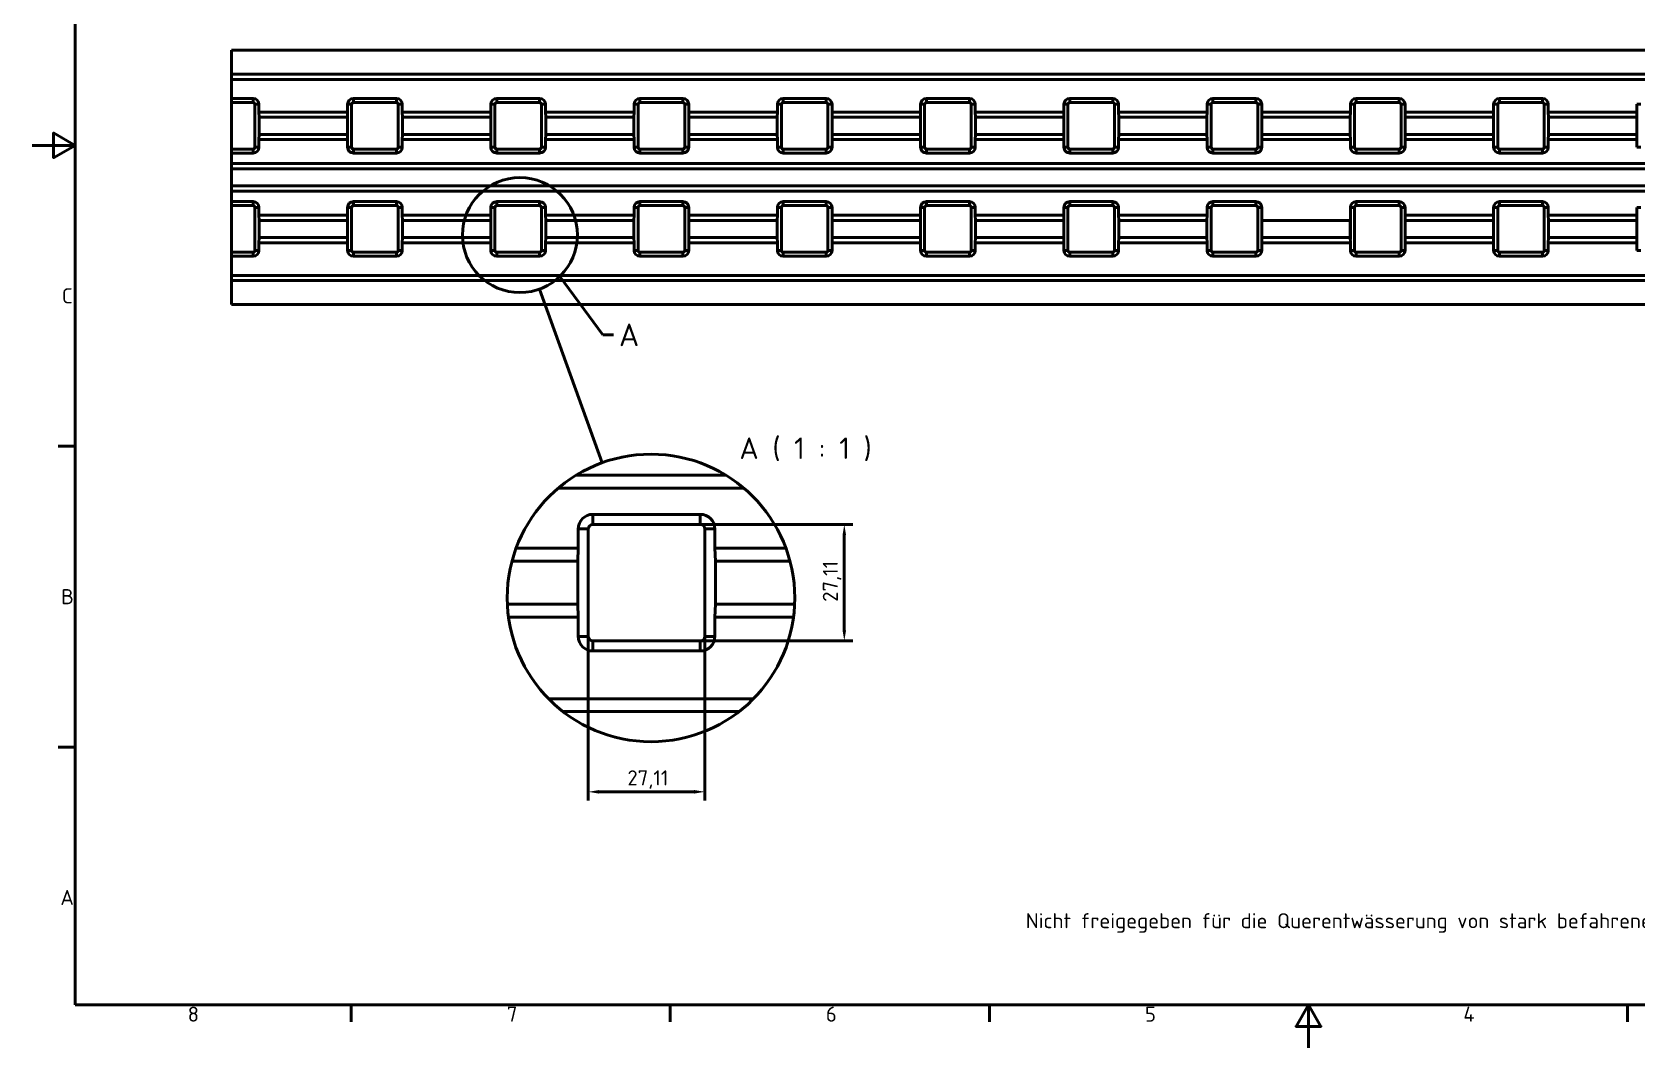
# Model space of a CAD drawing. Header units: millimetres. Extents: x 0 to 1485, y 0 to 1050.
# Drawn here: x 0 to 934, y 0 to 591 of the extents above; entities that cross this region are included whole.
import ezdxf

# ---------------------------------------------------------------- set-up
doc = ezdxf.new("R2010")
doc.units = ezdxf.units.MM
doc.header["$LTSCALE"] = 2.5
doc.layers.get('0').update_dxf_attribs({"lineweight": 50})
doc.layers.get('Defpoints').update_dxf_attribs({"lineweight": 50})
for name, color, linetype, lineweight in [('Bemaßung (ISO)', 7, 'Continuous', 50), ('Detailumgrenzung (ISO)', 7, 'Continuous', 50), ('Rahmen (ISO)', 7, 'Continuous', 50), ('Sichtbar (ISO)', 7, 'Continuous', 50), ('Sichtbar schmal (ISO)', 7, 'Continuous', 50), ('Symbol (ISO)', 7, 'Continuous', 50)]:
    doc.layers.add(name, color=color, linetype=linetype, lineweight=lineweight)
doc.styles.add('Bezeichnungstext (DIN)', font='isocpeur.ttf')
doc.styles.add('Notiztext (DIN)', font='isocpeur.ttf')
doc.styles.add('TXT 3_5', font='isocpeur.ttf')
doc.styles.add('TXT 5_0', font='isocpeur.ttf')
doc.dimstyles.new('Anrin Standard (DIN)', dxfattribs={"dimscale": 2.5, "dimtxt": 3.5, "dimasz": 2.5, "dimexe": 2, "dimexo": 0, "dimgap": 0.8, "dimtad": 1, "dimrnd": 1e-08, "dimtxsty": 'TXT 3_5', "dimcen": 0.09, "dimdle": 10, "dimclrd": 256, "dimclre": 256, "dimclrt": 256, "dimadec": 0, "dimazin": 2, "dimtfac": 0.714286, "dimtmove": 0, "dimatfit": 3, "dimfxl": 1, "dimtolj": 1, "dimlwd": -1, "dimlwe": -1, "dimarcsym": 0})

# ---------------------------------------------------------------- blocks, each defined once
blk = doc.blocks.new('Ränder Standardrahmen')
at = {"layer": 'Rahmen (ISO)'}
for p, q in [((10, 140), (6.1, 140)), ((10, 70), (6.1, 70)), ((74.25, 10), (74.25, 6.1)), ((148.5, 10), (148.5, 6.1)), ((222.75, 10), (222.75, 6.1)), ((371.25, 10), (371.25, 6.1))]:
    blk.add_line(p, q, dxfattribs=at)
at = {"layer": 'Rahmen (ISO)', "flags": 128}
for points in [[(10, 10), (10, 410), (584, 410), (584, 10), (10, 10)], [(0, 210), (10, 210), (5, 212.89), (5, 207.11), (10, 210)], [(297, 0), (297, 10), (294.11, 5), (299.89, 5), (297, 10)]]:
    blk.add_lwpolyline(points, dxfattribs=at)
at = {"layer": 'Rahmen (ISO)', "char_height": 3.5, "attachment_point": 7, "style": 'Notiztext (DIN)'}
for s, insert in [('C', (6.93, 173.25)), ('B', (6.75, 103.25)), ('A', (6.58, 33.25)), ('8', (36.2, 6.1)), ('7', (110.45, 6.1)), ('6', (184.7, 6.1)), ('5', (258.95, 6.1)), ('4', (333.03, 6.1))]:
    blk.add_mtext(s, dxfattribs=dict(at, insert=insert))
blk = doc.blocks.new('2DDetail0')
at = {"layer": 'Detailumgrenzung (ISO)'}
for p, q in [((122.78, 179.49), (132.8, 165.9)), ((132.8, 165.9), (135.3, 165.9))]:
    blk.add_line(p, q, dxfattribs=at)
blk.add_circle((113.51, 189.14), 13.38, dxfattribs=at)
at = {"layer": 'Detailumgrenzung (ISO)', "insert": (136.55, 163.28), "char_height": 5.25, "attachment_point": 7, "style": 'Bezeichnungstext (DIN)'}
blk.add_mtext('A', dxfattribs=at)
blk = doc.blocks.new('2DTransSymbol1')
at = {"layer": 'Detailumgrenzung (ISO)'}
blk.add_line((118.06, 176.56), (132.65, 136.16), dxfattribs=at)
blk.add_circle((144.01, 104.7), 33.45, dxfattribs=at)
blk = doc.blocks.new('*D37')
at = {"layer": 'Bemaßung (ISO)', "transparency": 16777216}
for p, q in [((388.7, 304.52), (477.46, 304.52)), ((472.46, 298.27), (472.46, 242.99)), ((388.7, 236.74), (477.46, 236.74))]:
    blk.add_line(p, q, dxfattribs=at)
for points in [[(471.42, 298.27), (473.5, 298.27), (472.46, 304.52)], [(471.42, 242.99), (473.5, 242.99), (472.46, 236.74)]]:
    blk.add_solid(points, dxfattribs=at)
at = {"layer": 'Defpoints', "color": 0, "transparency": 16777216}
for p in [(388.7, 304.52), (388.7, 236.74), (472.46, 236.74)]:
    blk.add_point(p, dxfattribs=at)
at = {"layer": 'Bemaßung (ISO)', "transparency": 16777216, "insert": (459.96, 259.48), "char_height": 8.75, "attachment_point": 1, "rotation": 90, "style": 'TXT 3_5'}
blk.add_mtext('\\A1;27,11', dxfattribs=at)
blk = doc.blocks.new('*D38')
at = {"layer": 'Bemaßung (ISO)', "transparency": 16777216}
for p, q in [((323.56, 239.38), (323.56, 143.97)), ((391.34, 239.38), (391.34, 143.97)), ((329.81, 148.97), (385.09, 148.97))]:
    blk.add_line(p, q, dxfattribs=at)
for points in [[(329.81, 150.01), (329.81, 147.93), (323.56, 148.97)], [(385.09, 150.01), (385.09, 147.93), (391.34, 148.97)]]:
    blk.add_solid(points, dxfattribs=at)
at = {"layer": 'Defpoints', "color": 0, "transparency": 16777216}
for p in [(323.56, 239.38), (391.34, 239.38), (391.34, 148.97)]:
    blk.add_point(p, dxfattribs=at)
at = {"layer": 'Bemaßung (ISO)', "transparency": 16777216, "insert": (346.29, 161.47), "char_height": 8.75, "attachment_point": 1, "style": 'TXT 3_5'}
blk.add_mtext('\\A1;27,11', dxfattribs=at)

msp = doc.modelspace()

# ---------------------------------------------------------------- linework, layer by layer
at = {"layer": 'Sichtbar (ISO)'}
for p, q in [((116.087, 580.406), (1121.087, 580.406)), ((116.087, 432.406), (116.087, 580.406)), ((116.087, 566.406), (1016.087, 566.406)), ((1116.087, 563.406), (116.087, 563.406)), ((116.087, 552.301), (128.587, 552.301)), ((186.92, 552.301), (211.92, 552.301)), ((270.253, 552.301), (295.253, 552.301)), ((353.587, 552.301), (378.587, 552.301)), ((436.92, 552.301), (461.92, 552.301)), ((520.253, 552.301), (545.253, 552.301)), ((603.587, 552.301), (628.587, 552.301)), ((686.92, 552.301), (711.92, 552.301)), ((770.253, 552.301), (795.253, 552.301)), ((853.587, 552.301), (878.587, 552.301)), ((128.587, 549.961), (116.087, 549.961)), ((129.642, 523.906), (129.642, 548.906)), ((131.982, 548.906), (131.982, 544.406)), ((183.525, 544.406), (131.982, 544.406)), ((131.982, 544.406), (132.087, 541.406)), ((183.42, 541.406), (183.525, 544.406)), ((183.525, 544.406), (183.525, 548.906)), ((185.864, 548.906), (185.864, 523.906)), ((211.92, 549.961), (186.92, 549.961)), ((212.975, 523.906), (212.975, 548.906)), ((215.315, 548.906), (215.315, 544.406)), ((266.858, 544.406), (215.315, 544.406)), ((215.315, 544.406), (215.42, 541.406)), ((266.753, 541.406), (266.858, 544.406)), ((266.858, 544.406), (266.858, 548.906)), ((269.198, 548.906), (269.198, 523.906)), ((295.253, 549.961), (270.253, 549.961)), ((296.309, 523.906), (296.309, 548.906)), ((298.648, 548.906), (298.648, 544.406)), ((350.191, 544.406), (298.648, 544.406)), ((298.648, 544.406), (298.753, 541.406)), ((350.087, 541.406), (350.191, 544.406)), ((350.191, 544.406), (350.191, 548.906)), ((352.531, 548.906), (352.531, 523.906)), ((378.587, 549.961), (353.587, 549.961)), ((379.642, 523.906), (379.642, 548.906)), ((381.982, 548.906), (381.982, 544.406)), ((433.525, 544.406), (381.982, 544.406)), ((381.982, 544.406), (382.087, 541.406)), ((433.42, 541.406), (433.525, 544.406)), ((433.525, 544.406), (433.525, 548.906)), ((435.864, 548.906), (435.864, 523.906)), ((461.92, 549.961), (436.92, 549.961)), ((462.975, 523.906), (462.975, 548.906)), ((465.315, 548.906), (465.315, 544.406)), ((516.858, 544.406), (465.315, 544.406)), ((465.315, 544.406), (465.42, 541.406)), ((516.753, 541.406), (516.858, 544.406)), ((516.858, 544.406), (516.858, 548.906)), ((519.198, 548.906), (519.198, 523.906)), ((545.253, 549.961), (520.253, 549.961)), ((546.309, 523.906), (546.309, 548.906)), ((548.648, 548.906), (548.648, 544.406)), ((600.191, 544.406), (548.648, 544.406)), ((548.648, 544.406), (548.753, 541.406)), ((600.087, 541.406), (600.191, 544.406)), ((600.191, 544.406), (600.191, 548.906)), ((602.531, 548.906), (602.531, 523.906)), ((628.587, 549.961), (603.587, 549.961)), ((629.642, 523.906), (629.642, 548.906)), ((631.982, 548.906), (631.982, 544.406)), ((683.525, 544.406), (631.982, 544.406)), ((631.982, 544.406), (632.087, 541.406)), ((683.42, 541.406), (683.525, 544.406)), ((683.525, 544.406), (683.525, 548.906)), ((685.864, 548.906), (685.864, 523.906)), ((711.92, 549.961), (686.92, 549.961)), ((712.975, 523.906), (712.975, 548.906)), ((715.315, 548.906), (715.315, 544.406)), ((766.858, 544.406), (715.315, 544.406)), ((715.315, 544.406), (715.42, 541.406)), ((766.753, 541.406), (766.858, 544.406)), ((766.858, 544.406), (766.858, 548.906)), ((769.198, 548.906), (769.198, 523.906)), ((795.253, 549.961), (770.253, 549.961)), ((796.309, 523.906), (796.309, 548.906)), ((798.648, 548.906), (798.648, 544.406)), ((850.191, 544.406), (798.648, 544.406)), ((798.648, 544.406), (798.753, 541.406)), ((850.087, 541.406), (850.191, 544.406)), ((850.191, 544.406), (850.191, 548.906)), ((852.531, 548.906), (852.531, 523.906)), ((878.587, 549.961), (853.587, 549.961)), ((879.642, 523.906), (879.642, 548.906)), ((881.982, 548.906), (881.982, 544.406)), ((933.525, 544.406), (881.982, 544.406)), ((881.982, 544.406), (882.087, 541.406)), ((933.42, 541.406), (933.525, 544.406)), ((933.525, 544.406), (933.525, 548.906)), ((183.42, 541.406), (132.087, 541.406)), ((132.087, 541.406), (132.087, 531.406)), ((183.42, 531.406), (183.42, 541.406)), ((266.753, 541.406), (215.42, 541.406)), ((215.42, 541.406), (215.42, 531.406)), ((266.753, 531.406), (266.753, 541.406)), ((350.087, 541.406), (298.753, 541.406)), ((298.753, 541.406), (298.753, 531.406)), ((350.087, 531.406), (350.087, 541.406)), ((433.42, 541.406), (382.087, 541.406)), ((382.087, 541.406), (382.087, 531.406)), ((433.42, 531.406), (433.42, 541.406)), ((516.753, 541.406), (465.42, 541.406)), ((465.42, 541.406), (465.42, 531.406)), ((516.753, 531.406), (516.753, 541.406)), ((600.087, 541.406), (548.753, 541.406)), ((548.753, 541.406), (548.753, 531.406)), ((600.087, 531.406), (600.087, 541.406)), ((683.42, 541.406), (632.087, 541.406)), ((632.087, 541.406), (632.087, 531.406)), ((683.42, 531.406), (683.42, 541.406)), ((766.753, 541.406), (715.42, 541.406)), ((715.42, 541.406), (715.42, 531.406)), ((766.753, 531.406), (766.753, 541.406)), ((850.087, 541.406), (798.753, 541.406)), ((798.753, 541.406), (798.753, 531.406)), ((850.087, 531.406), (850.087, 541.406)), ((933.42, 541.406), (882.087, 541.406)), ((882.087, 541.406), (882.087, 531.406)), ((933.42, 531.406), (933.42, 541.406)), ((116.087, 522.85), (128.587, 522.85)), ((132.087, 531.406), (131.982, 528.406)), ((183.525, 528.406), (131.982, 528.406)), ((131.982, 528.406), (131.982, 523.906)), ((132.087, 531.406), (183.42, 531.406)), ((183.525, 528.406), (183.42, 531.406)), ((183.525, 523.906), (183.525, 528.406)), ((186.92, 522.85), (211.92, 522.85)), ((215.42, 531.406), (215.315, 528.406)), ((266.858, 528.406), (215.315, 528.406)), ((215.315, 528.406), (215.315, 523.906)), ((215.42, 531.406), (266.753, 531.406)), ((266.858, 528.406), (266.753, 531.406)), ((266.858, 523.906), (266.858, 528.406)), ((270.253, 522.85), (295.253, 522.85)), ((298.753, 531.406), (298.648, 528.406)), ((350.191, 528.406), (298.648, 528.406)), ((298.648, 528.406), (298.648, 523.906)), ((298.753, 531.406), (350.087, 531.406)), ((350.191, 528.406), (350.087, 531.406)), ((350.191, 523.906), (350.191, 528.406)), ((353.587, 522.85), (378.587, 522.85)), ((382.087, 531.406), (381.982, 528.406)), ((433.525, 528.406), (381.982, 528.406)), ((381.982, 528.406), (381.982, 523.906)), ((382.087, 531.406), (433.42, 531.406)), ((433.525, 528.406), (433.42, 531.406)), ((433.525, 523.906), (433.525, 528.406)), ((436.92, 522.85), (461.92, 522.85)), ((465.42, 531.406), (465.315, 528.406)), ((516.858, 528.406), (465.315, 528.406)), ((465.315, 528.406), (465.315, 523.906)), ((465.42, 531.406), (516.753, 531.406)), ((516.858, 528.406), (516.753, 531.406)), ((516.858, 523.906), (516.858, 528.406)), ((520.253, 522.85), (545.253, 522.85)), ((548.753, 531.406), (548.648, 528.406)), ((600.191, 528.406), (548.648, 528.406)), ((548.648, 528.406), (548.648, 523.906)), ((548.753, 531.406), (600.087, 531.406)), ((600.191, 528.406), (600.087, 531.406)), ((600.191, 523.906), (600.191, 528.406)), ((603.587, 522.85), (628.587, 522.85)), ((632.087, 531.406), (631.982, 528.406)), ((683.525, 528.406), (631.982, 528.406)), ((631.982, 528.406), (631.982, 523.906)), ((632.087, 531.406), (683.42, 531.406)), ((683.525, 528.406), (683.42, 531.406)), ((683.525, 523.906), (683.525, 528.406)), ((686.92, 522.85), (711.92, 522.85)), ((715.42, 531.406), (715.315, 528.406)), ((766.858, 528.406), (715.315, 528.406)), ((715.315, 528.406), (715.315, 523.906)), ((715.42, 531.406), (766.753, 531.406)), ((766.858, 528.406), (766.753, 531.406)), ((766.858, 523.906), (766.858, 528.406)), ((770.253, 522.85), (795.253, 522.85)), ((798.753, 531.406), (798.648, 528.406)), ((850.191, 528.406), (798.648, 528.406)), ((798.648, 528.406), (798.648, 523.906)), ((798.753, 531.406), (850.087, 531.406)), ((850.191, 528.406), (850.087, 531.406)), ((850.191, 523.906), (850.191, 528.406)), ((853.587, 522.85), (878.587, 522.85)), ((882.087, 531.406), (881.982, 528.406)), ((933.525, 528.406), (881.982, 528.406)), ((881.982, 528.406), (881.982, 523.906)), ((882.087, 531.406), (933.42, 531.406)), ((933.525, 528.406), (933.42, 531.406)), ((933.525, 523.906), (933.525, 528.406)), ((128.587, 520.511), (116.087, 520.511)), ((1116.087, 514.406), (116.087, 514.406)), ((211.92, 520.511), (186.92, 520.511)), ((295.253, 520.511), (270.253, 520.511)), ((378.587, 520.511), (353.587, 520.511)), ((461.92, 520.511), (436.92, 520.511)), ((545.253, 520.511), (520.253, 520.511)), ((628.587, 520.511), (603.587, 520.511)), ((711.92, 520.511), (686.92, 520.511)), ((795.253, 520.511), (770.253, 520.511)), ((878.587, 520.511), (853.587, 520.511)), ((1116.087, 511.406), (116.087, 511.406)), ((116.087, 501.406), (1116.087, 501.406)), ((116.087, 498.406), (1116.087, 498.406)), ((116.087, 492.301), (128.587, 492.301)), ((128.587, 489.961), (116.087, 489.961)), ((129.642, 463.906), (129.642, 488.906)), ((131.982, 488.906), (131.982, 484.406)), ((183.525, 484.406), (183.525, 488.906)), ((185.864, 488.906), (185.864, 463.906)), ((186.92, 492.301), (211.92, 492.301)), ((211.92, 489.961), (186.92, 489.961)), ((212.975, 463.906), (212.975, 488.906)), ((215.315, 488.906), (215.315, 484.406)), ((266.858, 484.406), (266.858, 488.906)), ((269.198, 488.906), (269.198, 463.906)), ((270.253, 492.301), (295.253, 492.301)), ((295.253, 489.961), (270.253, 489.961)), ((296.309, 463.906), (296.309, 488.906)), ((298.648, 488.906), (298.648, 484.406)), ((350.191, 484.406), (350.191, 488.906)), ((352.531, 488.906), (352.531, 463.906)), ((353.587, 492.301), (378.587, 492.301)), ((378.587, 489.961), (353.587, 489.961)), ((379.642, 463.906), (379.642, 488.906)), ((381.982, 488.906), (381.982, 484.406)), ((433.525, 484.406), (433.525, 488.906)), ((435.864, 488.906), (435.864, 463.906)), ((436.92, 492.301), (461.92, 492.301)), ((461.92, 489.961), (436.92, 489.961)), ((462.975, 463.906), (462.975, 488.906)), ((465.315, 488.906), (465.315, 484.406)), ((516.858, 484.406), (516.858, 488.906)), ((519.198, 488.906), (519.198, 463.906)), ((520.253, 492.301), (545.253, 492.301)), ((545.253, 489.961), (520.253, 489.961)), ((546.309, 463.906), (546.309, 488.906)), ((548.648, 488.906), (548.648, 484.406)), ((600.191, 484.406), (600.191, 488.906)), ((602.531, 488.906), (602.531, 463.906)), ((603.587, 492.301), (628.587, 492.301)), ((628.587, 489.961), (603.587, 489.961)), ((629.642, 463.906), (629.642, 488.906)), ((631.982, 488.906), (631.982, 484.406)), ((683.525, 484.406), (683.525, 488.906)), ((685.864, 488.906), (685.864, 463.906)), ((686.92, 492.301), (711.92, 492.301)), ((711.92, 489.961), (686.92, 489.961)), ((712.975, 463.906), (712.975, 488.906)), ((715.315, 488.906), (715.315, 470.21)), ((766.858, 470.21), (766.858, 488.906)), ((769.198, 488.906), (769.198, 463.906)), ((770.253, 492.301), (795.253, 492.301)), ((795.253, 489.961), (770.253, 489.961)), ((796.309, 463.906), (796.309, 488.906)), ((798.648, 488.906), (798.648, 484.406)), ((850.191, 484.406), (850.191, 488.906)), ((852.531, 488.906), (852.531, 463.906)), ((853.587, 492.301), (878.587, 492.301)), ((878.587, 489.961), (853.587, 489.961)), ((879.642, 463.906), (879.642, 488.906)), ((881.982, 488.906), (881.982, 484.406)), ((933.525, 484.406), (933.525, 488.906)), ((183.525, 484.406), (131.982, 484.406)), ((131.982, 484.406), (132.087, 481.406)), ((183.42, 481.406), (132.087, 481.406)), ((132.087, 481.406), (132.087, 471.406)), ((183.42, 481.406), (183.525, 484.406)), ((183.42, 471.406), (183.42, 481.406)), ((266.858, 484.406), (215.315, 484.406)), ((215.315, 484.406), (215.42, 481.406)), ((266.753, 481.406), (215.42, 481.406)), ((215.42, 481.406), (215.42, 471.406)), ((266.753, 481.406), (266.858, 484.406)), ((266.753, 471.406), (266.753, 481.406)), ((350.191, 484.406), (298.648, 484.406)), ((298.648, 484.406), (298.753, 481.406)), ((350.087, 481.406), (298.753, 481.406)), ((298.753, 481.406), (298.753, 471.406)), ((350.087, 481.406), (350.191, 484.406)), ((350.087, 471.406), (350.087, 481.406)), ((433.525, 484.406), (381.982, 484.406)), ((381.982, 484.406), (382.087, 481.406)), ((433.42, 481.406), (382.087, 481.406)), ((382.087, 481.406), (382.087, 471.406)), ((433.42, 481.406), (433.525, 484.406)), ((433.42, 471.406), (433.42, 481.406)), ((516.858, 484.406), (465.315, 484.406)), ((465.315, 484.406), (465.42, 481.406)), ((516.753, 481.406), (465.42, 481.406)), ((465.42, 481.406), (465.42, 471.406)), ((516.753, 481.406), (516.858, 484.406)), ((516.753, 471.406), (516.753, 481.406)), ((600.191, 484.406), (548.648, 484.406)), ((548.648, 484.406), (548.753, 481.406)), ((600.087, 481.406), (548.753, 481.406)), ((548.753, 481.406), (548.753, 471.406)), ((600.087, 481.406), (600.191, 484.406)), ((600.087, 471.406), (600.087, 481.406)), ((683.525, 484.406), (631.982, 484.406)), ((631.982, 484.406), (632.087, 481.406)), ((683.42, 481.406), (632.087, 481.406)), ((632.087, 481.406), (632.087, 471.406)), ((683.42, 481.406), (683.525, 484.406)), ((683.42, 471.406), (683.42, 481.406)), ((715.315, 470.21), (715.42, 481.406)), ((766.753, 481.406), (715.42, 481.406)), ((715.42, 481.406), (715.42, 471.406)), ((766.753, 471.406), (766.753, 481.406)), ((766.753, 481.406), (766.858, 470.21)), ((850.191, 484.406), (798.648, 484.406)), ((798.648, 484.406), (798.753, 481.406)), ((850.087, 481.406), (798.753, 481.406)), ((798.753, 481.406), (798.753, 471.406)), ((850.087, 481.406), (850.191, 484.406)), ((850.087, 471.406), (850.087, 481.406)), ((933.525, 484.406), (881.982, 484.406)), ((881.982, 484.406), (882.087, 481.406)), ((933.42, 481.406), (882.087, 481.406)), ((882.087, 481.406), (882.087, 471.406)), ((933.42, 481.406), (933.525, 484.406)), ((933.42, 471.406), (933.42, 481.406)), ((132.087, 471.406), (131.982, 468.406)), ((131.982, 468.406), (183.525, 468.406)), ((131.982, 468.406), (131.982, 463.906)), ((132.087, 471.406), (183.42, 471.406)), ((183.525, 468.406), (183.42, 471.406)), ((183.525, 463.906), (183.525, 468.406)), ((215.42, 471.406), (215.315, 468.406)), ((215.315, 468.406), (266.858, 468.406)), ((215.315, 468.406), (215.315, 463.906)), ((215.42, 471.406), (266.753, 471.406)), ((266.858, 468.406), (266.753, 471.406)), ((266.858, 463.906), (266.858, 468.406)), ((298.753, 471.406), (298.648, 468.406)), ((298.648, 468.406), (350.191, 468.406)), ((298.648, 468.406), (298.648, 463.906)), ((298.753, 471.406), (350.087, 471.406)), ((350.191, 468.406), (350.087, 471.406)), ((350.191, 463.906), (350.191, 468.406)), ((382.087, 471.406), (381.982, 468.406)), ((381.982, 468.406), (433.525, 468.406)), ((381.982, 468.406), (381.982, 463.906)), ((382.087, 471.406), (433.42, 471.406)), ((433.525, 468.406), (433.42, 471.406)), ((433.525, 463.906), (433.525, 468.406)), ((465.42, 471.406), (465.315, 468.406)), ((465.315, 468.406), (516.858, 468.406)), ((465.315, 468.406), (465.315, 463.906)), ((465.42, 471.406), (516.753, 471.406)), ((516.858, 468.406), (516.753, 471.406)), ((516.858, 463.906), (516.858, 468.406)), ((548.753, 471.406), (548.648, 468.406)), ((548.648, 468.406), (600.191, 468.406)), ((548.648, 468.406), (548.648, 463.906)), ((548.753, 471.406), (600.087, 471.406)), ((600.191, 468.406), (600.087, 471.406)), ((600.191, 463.906), (600.191, 468.406)), ((632.087, 471.406), (631.982, 468.406)), ((631.982, 468.406), (683.525, 468.406)), ((631.982, 468.406), (631.982, 463.906)), ((632.087, 471.406), (683.42, 471.406)), ((683.525, 468.406), (683.42, 471.406)), ((683.525, 463.906), (683.525, 468.406)), ((715.42, 471.406), (715.315, 468.406)), ((715.315, 468.406), (766.858, 468.406)), ((715.315, 468.406), (715.315, 463.906)), ((715.42, 471.406), (766.753, 471.406)), ((766.858, 468.406), (766.753, 471.406)), ((766.858, 463.906), (766.858, 468.406)), ((798.753, 471.406), (798.648, 468.406)), ((798.648, 468.406), (850.191, 468.406)), ((798.648, 468.406), (798.648, 463.906)), ((798.753, 471.406), (850.087, 471.406)), ((850.191, 468.406), (850.087, 471.406)), ((850.191, 463.906), (850.191, 468.406)), ((882.087, 471.406), (881.982, 468.406)), ((881.982, 468.406), (933.525, 468.406)), ((881.982, 468.406), (881.982, 463.906)), ((882.087, 471.406), (933.42, 471.406)), ((933.525, 468.406), (933.42, 471.406)), ((933.525, 463.906), (933.525, 468.406)), ((116.087, 462.85), (128.587, 462.85)), ((128.587, 460.511), (116.087, 460.511)), ((186.92, 462.85), (211.92, 462.85)), ((211.92, 460.511), (186.92, 460.511)), ((270.253, 462.85), (295.253, 462.85)), ((295.253, 460.511), (270.253, 460.511)), ((353.587, 462.85), (378.587, 462.85)), ((378.587, 460.511), (353.587, 460.511)), ((436.92, 462.85), (461.92, 462.85)), ((461.92, 460.511), (436.92, 460.511)), ((520.253, 462.85), (545.253, 462.85)), ((545.253, 460.511), (520.253, 460.511)), ((603.587, 462.85), (628.587, 462.85)), ((628.587, 460.511), (603.587, 460.511)), ((686.92, 462.85), (711.92, 462.85)), ((711.92, 460.511), (686.92, 460.511)), ((770.253, 462.85), (795.253, 462.85)), ((795.253, 460.511), (770.253, 460.511)), ((853.587, 462.85), (878.587, 462.85)), ((878.587, 460.511), (853.587, 460.511)), ((1116.087, 449.406), (116.087, 449.406)), ((1016.087, 446.406), (116.087, 446.406)), ((116.087, 432.406), (1121.087, 432.406)), ((316.49, 333.133), (403.572, 333.133)), ((306.083, 325.633), (413.979, 325.633)), ((326.199, 310.371), (388.699, 310.371)), ((317.711, 290.633), (317.711, 301.883)), ((323.561, 301.883), (323.561, 239.383)), ((388.699, 304.522), (326.199, 304.522)), ((391.338, 239.383), (391.338, 301.883)), ((397.188, 301.883), (397.188, 290.633)), ((317.711, 290.633), (281.562, 290.633)), ((317.449, 283.133), (317.711, 290.633)), ((438.501, 290.633), (397.188, 290.633)), ((397.188, 290.633), (397.449, 283.133)), ((317.449, 283.133), (279.195, 283.133)), ((317.449, 258.133), (317.449, 283.133)), ((440.867, 283.133), (397.449, 283.133)), ((397.449, 283.133), (397.449, 258.133)), ((276.492, 258.133), (317.449, 258.133)), ((317.711, 250.633), (317.449, 258.133)), ((397.449, 258.133), (397.188, 250.633)), ((397.449, 258.133), (443.571, 258.133)), ((277.155, 250.633), (317.711, 250.633)), ((317.711, 239.383), (317.711, 250.633)), ((397.188, 250.633), (442.907, 250.633)), ((397.188, 250.633), (397.188, 239.383)), ((326.199, 236.744), (388.699, 236.744)), ((388.699, 230.895), (326.199, 230.895)), ((419.667, 203.133), (300.396, 203.133)), ((411.226, 195.633), (308.836, 195.633))]:
    msp.add_line(p, q, dxfattribs=at)
for centre, radius, start, end in [((128.587, 548.906), 3.395, 0, 90), ((186.92, 548.906), 3.395, 90, 180), ((211.92, 548.906), 3.395, 0, 90), ((270.253, 548.906), 3.395, 90, 180), ((295.253, 548.906), 3.395, 0, 90), ((353.587, 548.906), 3.395, 90, 180), ((378.587, 548.906), 3.395, 0, 90), ((436.92, 548.906), 3.395, 90, 180), ((461.92, 548.906), 3.395, 0, 90), ((520.253, 548.906), 3.395, 90, 180), ((545.253, 548.906), 3.395, 0, 90), ((603.587, 548.906), 3.395, 90, 180), ((628.587, 548.906), 3.395, 0, 90), ((686.92, 548.906), 3.395, 90, 180), ((711.92, 548.906), 3.395, 0, 90), ((770.253, 548.906), 3.395, 90, 180), ((795.253, 548.906), 3.395, 0, 90), ((853.587, 548.906), 3.395, 90, 180), ((878.587, 548.906), 3.395, 0, 90), ((128.587, 548.906), 1.056, 0, 90), ((186.92, 548.906), 1.056, 90, 180), ((211.92, 548.906), 1.056, 0, 90), ((270.253, 548.906), 1.056, 90, 180), ((295.253, 548.906), 1.056, 0, 90), ((353.587, 548.906), 1.056, 90, 180), ((378.587, 548.906), 1.056, 0, 90), ((436.92, 548.906), 1.056, 90, 180), ((461.92, 548.906), 1.056, 0, 90), ((520.253, 548.906), 1.056, 90, 180), ((545.253, 548.906), 1.056, 0, 90), ((603.587, 548.906), 1.056, 90, 180), ((628.587, 548.906), 1.056, 0, 90), ((686.92, 548.906), 1.056, 90, 180), ((711.92, 548.906), 1.056, 0, 90), ((770.253, 548.906), 1.056, 90, 180), ((795.253, 548.906), 1.056, 0, 90), ((853.587, 548.906), 1.056, 90, 180), ((878.587, 548.906), 1.056, 0, 90), ((128.587, 523.906), 3.395, 270, 0), ((128.587, 523.906), 1.056, 270, 0), ((186.92, 523.906), 3.395, 180, 270), ((186.92, 523.906), 1.056, 180, 270), ((211.92, 523.906), 3.395, 270, 0), ((211.92, 523.906), 1.056, 270, 0), ((270.253, 523.906), 3.395, 180, 270), ((270.253, 523.906), 1.056, 180, 270), ((295.253, 523.906), 3.395, 270, 0), ((295.253, 523.906), 1.056, 270, 0), ((353.587, 523.906), 3.395, 180, 270), ((353.587, 523.906), 1.056, 180, 270), ((378.587, 523.906), 3.395, 270, 0), ((378.587, 523.906), 1.056, 270, 0), ((436.92, 523.906), 3.395, 180, 270), ((436.92, 523.906), 1.056, 180, 270), ((461.92, 523.906), 3.395, 270, 0), ((461.92, 523.906), 1.056, 270, 0), ((520.253, 523.906), 3.395, 180, 270), ((520.253, 523.906), 1.056, 180, 270), ((545.253, 523.906), 3.395, 270, 0), ((545.253, 523.906), 1.056, 270, 0), ((603.587, 523.906), 3.395, 180, 270), ((603.587, 523.906), 1.056, 180, 270), ((628.587, 523.906), 3.395, 270, 0), ((628.587, 523.906), 1.056, 270, 0), ((686.92, 523.906), 3.395, 180, 270), ((686.92, 523.906), 1.056, 180, 270), ((711.92, 523.906), 3.395, 270, 0), ((711.92, 523.906), 1.056, 270, 0), ((770.253, 523.906), 3.395, 180, 270), ((770.253, 523.906), 1.056, 180, 270), ((795.253, 523.906), 3.395, 270, 0), ((795.253, 523.906), 1.056, 270, 0), ((853.587, 523.906), 3.395, 180, 270), ((853.587, 523.906), 1.056, 180, 270), ((878.587, 523.906), 3.395, 270, 0), ((878.587, 523.906), 1.056, 270, 0), ((128.587, 488.906), 3.395, 0, 90), ((128.587, 488.906), 1.056, 0, 90), ((186.92, 488.906), 3.395, 90, 180), ((186.92, 488.906), 1.056, 90, 180), ((211.92, 488.906), 3.395, 0, 90), ((211.92, 488.906), 1.056, 0, 90), ((270.253, 488.906), 3.395, 90, 180), ((270.253, 488.906), 1.056, 90, 180), ((295.253, 488.906), 3.395, 0, 90), ((295.253, 488.906), 1.056, 0, 90), ((353.587, 488.906), 3.395, 90, 180), ((353.587, 488.906), 1.056, 90, 180), ((378.587, 488.906), 3.395, 0, 90), ((378.587, 488.906), 1.056, 0, 90), ((436.92, 488.906), 3.395, 90, 180), ((436.92, 488.906), 1.056, 90, 180), ((461.92, 488.906), 3.395, 0, 90), ((461.92, 488.906), 1.056, 0, 90), ((520.253, 488.906), 3.395, 90, 180), ((520.253, 488.906), 1.056, 90, 180), ((545.253, 488.906), 3.395, 0, 90), ((545.253, 488.906), 1.056, 0, 90), ((603.587, 488.906), 3.395, 90, 180), ((603.587, 488.906), 1.056, 90, 180), ((628.587, 488.906), 3.395, 0, 90), ((628.587, 488.906), 1.056, 0, 90), ((686.92, 488.906), 3.395, 90, 180), ((686.92, 488.906), 1.056, 90, 180), ((711.92, 488.906), 3.395, 0, 90), ((711.92, 488.906), 1.056, 0, 90), ((770.253, 488.906), 3.395, 90, 180), ((770.253, 488.906), 1.056, 90, 180), ((795.253, 488.906), 3.395, 0, 90), ((795.253, 488.906), 1.056, 0, 90), ((853.587, 488.906), 3.395, 90, 180), ((853.587, 488.906), 1.056, 90, 180), ((878.587, 488.906), 3.395, 0, 90), ((878.587, 488.906), 1.056, 0, 90), ((128.587, 463.906), 1.056, 270, 0), ((128.587, 463.906), 3.395, 270, 0), ((186.92, 463.906), 3.395, 180, 270), ((186.92, 463.906), 1.056, 180, 270), ((211.92, 463.906), 1.056, 270, 0), ((211.92, 463.906), 3.395, 270, 0), ((270.253, 463.906), 3.395, 180, 270), ((270.253, 463.906), 1.056, 180, 270), ((295.253, 463.906), 1.056, 270, 0), ((295.253, 463.906), 3.395, 270, 0), ((353.587, 463.906), 3.395, 180, 270), ((353.587, 463.906), 1.056, 180, 270), ((378.587, 463.906), 1.056, 270, 0), ((378.587, 463.906), 3.395, 270, 0), ((436.92, 463.906), 3.395, 180, 270), ((436.92, 463.906), 1.056, 180, 270), ((461.92, 463.906), 1.056, 270, 0), ((461.92, 463.906), 3.395, 270, 0), ((520.253, 463.906), 3.395, 180, 270), ((520.253, 463.906), 1.056, 180, 270), ((545.253, 463.906), 1.056, 270, 0), ((545.253, 463.906), 3.395, 270, 0), ((603.587, 463.906), 3.395, 180, 270), ((603.587, 463.906), 1.056, 180, 270), ((628.587, 463.906), 1.056, 270, 0), ((628.587, 463.906), 3.395, 270, 0), ((686.92, 463.906), 3.395, 180, 270), ((686.92, 463.906), 1.056, 180, 270), ((711.92, 463.906), 1.056, 270, 0), ((711.92, 463.906), 3.395, 270, 0), ((770.253, 463.906), 3.395, 180, 270), ((770.253, 463.906), 1.056, 180, 270), ((795.253, 463.906), 1.056, 270, 0), ((795.253, 463.906), 3.395, 270, 0), ((853.587, 463.906), 3.395, 180, 270), ((853.587, 463.906), 1.056, 180, 270), ((878.587, 463.906), 1.056, 270, 0), ((878.587, 463.906), 3.395, 270, 0), ((326.199, 301.883), 8.488, 90, 180), ((388.699, 301.883), 8.488, 0, 90), ((326.199, 301.883), 2.639, 90, 180), ((388.699, 301.883), 2.639, 0, 90), ((326.199, 239.383), 8.488, 180, 270), ((326.199, 239.383), 2.639, 180, 270), ((388.699, 239.383), 8.488, 270, 0), ((388.699, 239.383), 2.639, 270, 0)]:
    msp.add_arc(centre, radius, start, end, dxfattribs=at)
at = {"layer": 'Sichtbar schmal (ISO)'}
for p, q in [((128.587, 552.301), (128.587, 549.961)), ((186.92, 552.301), (186.92, 549.961)), ((211.92, 552.301), (211.92, 549.961)), ((270.253, 552.301), (270.253, 549.961)), ((295.253, 552.301), (295.253, 549.961)), ((353.587, 552.301), (353.587, 549.961)), ((378.587, 552.301), (378.587, 549.961)), ((436.92, 552.301), (436.92, 549.961)), ((461.92, 552.301), (461.92, 549.961)), ((520.253, 552.301), (520.253, 549.961)), ((545.253, 552.301), (545.253, 549.961)), ((603.587, 552.301), (603.587, 549.961)), ((628.587, 552.301), (628.587, 549.961)), ((686.92, 552.301), (686.92, 549.961)), ((711.92, 552.301), (711.92, 549.961)), ((770.253, 552.301), (770.253, 549.961)), ((795.253, 552.301), (795.253, 549.961)), ((853.587, 552.301), (853.587, 549.961)), ((878.587, 552.301), (878.587, 549.961)), ((131.982, 548.906), (129.642, 548.906)), ((183.525, 548.906), (185.864, 548.906)), ((215.315, 548.906), (212.975, 548.906)), ((266.858, 548.906), (269.198, 548.906)), ((298.648, 548.906), (296.309, 548.906)), ((350.191, 548.906), (352.531, 548.906)), ((381.982, 548.906), (379.642, 548.906)), ((433.525, 548.906), (435.864, 548.906)), ((465.315, 548.906), (462.975, 548.906)), ((516.858, 548.906), (519.198, 548.906)), ((548.648, 548.906), (546.309, 548.906)), ((600.191, 548.906), (602.531, 548.906)), ((631.982, 548.906), (629.642, 548.906)), ((683.525, 548.906), (685.864, 548.906)), ((715.315, 548.906), (712.975, 548.906)), ((766.858, 548.906), (769.198, 548.906)), ((798.648, 548.906), (796.309, 548.906)), ((850.191, 548.906), (852.531, 548.906)), ((881.982, 548.906), (879.642, 548.906)), ((933.525, 548.906), (935.864, 548.906)), ((128.587, 520.511), (128.587, 522.85)), ((131.982, 523.906), (129.642, 523.906)), ((183.525, 523.906), (185.864, 523.906)), ((186.92, 520.511), (186.92, 522.85)), ((211.92, 520.511), (211.92, 522.85)), ((215.315, 523.906), (212.975, 523.906)), ((266.858, 523.906), (269.198, 523.906)), ((270.253, 520.511), (270.253, 522.85)), ((295.253, 520.511), (295.253, 522.85)), ((298.648, 523.906), (296.309, 523.906)), ((350.191, 523.906), (352.531, 523.906)), ((353.587, 520.511), (353.587, 522.85)), ((378.587, 520.511), (378.587, 522.85)), ((381.982, 523.906), (379.642, 523.906)), ((433.525, 523.906), (435.864, 523.906)), ((436.92, 520.511), (436.92, 522.85)), ((461.92, 520.511), (461.92, 522.85)), ((465.315, 523.906), (462.975, 523.906)), ((516.858, 523.906), (519.198, 523.906)), ((520.253, 520.511), (520.253, 522.85)), ((545.253, 520.511), (545.253, 522.85)), ((548.648, 523.906), (546.309, 523.906)), ((600.191, 523.906), (602.531, 523.906)), ((603.587, 520.511), (603.587, 522.85)), ((628.587, 520.511), (628.587, 522.85)), ((631.982, 523.906), (629.642, 523.906)), ((683.525, 523.906), (685.864, 523.906)), ((686.92, 520.511), (686.92, 522.85)), ((711.92, 520.511), (711.92, 522.85)), ((715.315, 523.906), (712.975, 523.906)), ((766.858, 523.906), (769.198, 523.906)), ((770.253, 520.511), (770.253, 522.85)), ((795.253, 520.511), (795.253, 522.85)), ((798.648, 523.906), (796.309, 523.906)), ((850.191, 523.906), (852.531, 523.906)), ((853.587, 520.511), (853.587, 522.85)), ((878.587, 520.511), (878.587, 522.85)), ((881.982, 523.906), (879.642, 523.906)), ((933.525, 523.906), (935.864, 523.906)), ((128.587, 492.301), (128.587, 489.961)), ((131.982, 488.906), (129.642, 488.906)), ((183.525, 488.906), (185.864, 488.906)), ((186.92, 492.301), (186.92, 489.961)), ((211.92, 492.301), (211.92, 489.961)), ((215.315, 488.906), (212.975, 488.906)), ((266.858, 488.906), (269.198, 488.906)), ((270.253, 492.301), (270.253, 489.961)), ((295.253, 492.301), (295.253, 489.961)), ((298.648, 488.906), (296.309, 488.906)), ((350.191, 488.906), (352.531, 488.906)), ((353.587, 492.301), (353.587, 489.961)), ((378.587, 492.301), (378.587, 489.961)), ((381.982, 488.906), (379.642, 488.906)), ((433.525, 488.906), (435.864, 488.906)), ((436.92, 492.301), (436.92, 489.961)), ((461.92, 492.301), (461.92, 489.961)), ((465.315, 488.906), (462.975, 488.906)), ((516.858, 488.906), (519.198, 488.906)), ((520.253, 492.301), (520.253, 489.961)), ((545.253, 492.301), (545.253, 489.961)), ((548.648, 488.906), (546.309, 488.906)), ((600.191, 488.906), (602.531, 488.906)), ((603.587, 492.301), (603.587, 489.961)), ((628.587, 492.301), (628.587, 489.961)), ((631.982, 488.906), (629.642, 488.906)), ((683.525, 488.906), (685.864, 488.906)), ((686.92, 492.301), (686.92, 489.961)), ((711.92, 492.301), (711.92, 489.961)), ((715.315, 488.906), (712.975, 488.906)), ((766.858, 488.906), (769.198, 488.906)), ((770.253, 492.301), (770.253, 489.961)), ((795.253, 492.301), (795.253, 489.961)), ((798.648, 488.906), (796.309, 488.906)), ((850.191, 488.906), (852.531, 488.906)), ((853.587, 492.301), (853.587, 489.961)), ((878.587, 492.301), (878.587, 489.961)), ((881.982, 488.906), (879.642, 488.906)), ((933.525, 488.906), (935.864, 488.906)), ((128.587, 460.511), (128.587, 462.85)), ((131.982, 463.906), (129.642, 463.906)), ((183.525, 463.906), (185.864, 463.906)), ((186.92, 460.511), (186.92, 462.85)), ((211.92, 460.511), (211.92, 462.85)), ((215.315, 463.906), (212.975, 463.906)), ((266.858, 463.906), (269.198, 463.906)), ((270.253, 460.511), (270.253, 462.85)), ((295.253, 460.511), (295.253, 462.85)), ((298.648, 463.906), (296.309, 463.906)), ((350.191, 463.906), (352.531, 463.906)), ((353.587, 460.511), (353.587, 462.85)), ((378.587, 460.511), (378.587, 462.85)), ((381.982, 463.906), (379.642, 463.906)), ((433.525, 463.906), (435.864, 463.906)), ((436.92, 460.511), (436.92, 462.85)), ((461.92, 460.511), (461.92, 462.85)), ((465.315, 463.906), (462.975, 463.906)), ((516.858, 463.906), (519.198, 463.906)), ((520.253, 460.511), (520.253, 462.85)), ((545.253, 460.511), (545.253, 462.85)), ((548.648, 463.906), (546.309, 463.906)), ((600.191, 463.906), (602.531, 463.906)), ((603.587, 460.511), (603.587, 462.85)), ((628.587, 460.511), (628.587, 462.85)), ((631.982, 463.906), (629.642, 463.906)), ((683.525, 463.906), (685.864, 463.906)), ((686.92, 460.511), (686.92, 462.85)), ((711.92, 460.511), (711.92, 462.85)), ((715.315, 463.906), (712.975, 463.906)), ((766.858, 463.906), (769.198, 463.906)), ((770.253, 460.511), (770.253, 462.85)), ((795.253, 460.511), (795.253, 462.85)), ((798.648, 463.906), (796.309, 463.906)), ((850.191, 463.906), (852.531, 463.906)), ((853.587, 460.511), (853.587, 462.85)), ((878.587, 460.511), (878.587, 462.85)), ((881.982, 463.906), (879.642, 463.906)), ((933.525, 463.906), (935.864, 463.906)), ((326.199, 310.371), (326.199, 304.522)), ((388.699, 310.371), (388.699, 304.522)), ((317.711, 301.883), (323.561, 301.883)), ((397.188, 301.883), (391.338, 301.883)), ((317.711, 239.383), (323.561, 239.383)), ((326.199, 230.895), (326.199, 236.744)), ((388.699, 230.895), (388.699, 236.744)), ((397.188, 239.383), (391.338, 239.383))]:
    msp.add_line(p, q, dxfattribs=at)

# ---------------------------------------------------------------- block references
at = {"xscale": 2.5, "yscale": 2.5, "zscale": 2.5}
for name in ['Ränder Standardrahmen', '2DTransSymbol1']:
    msp.add_blockref(name, (0, 0), dxfattribs=at)
at = {"layer": 'Detailumgrenzung (ISO)', "xscale": 2.5, "yscale": 2.5, "zscale": 2.5}
msp.add_blockref('2DDetail0', (0, 0), dxfattribs=at)

# ---------------------------------------------------------------- texts
at = {"layer": 'Symbol (ISO)', "insert": (411.438, 341.355), "char_height": 12.5, "attachment_point": 7, "style": 'TXT 5_0'}
msp.add_mtext('A ( 1 : 1 )', dxfattribs=at)
at = {"layer": 'Symbol (ISO)', "insert": (999.894, 78.366), "char_height": 8.75, "width": 411.93991, "attachment_point": 3, "style": 'TXT 3_5'}
msp.add_mtext('\\fISOCPEUR|b0|i0;Nicht freigegeben für die Querentwässerung von stark befahrenen Straßen!', dxfattribs=at)

# ---------------------------------------------------------------- dimensions: what is measured, and where the dimension line sits
at = {"layer": 'Bemaßung (ISO)'}
for base, p1, p2, angle, picture, middle in [((472.457, 236.744), (388.699, 304.522), (388.699, 236.744), 90, '*D37', (472.457, 270.633)), ((391.338, 148.972), (323.561, 239.383), (391.338, 239.383), 180, '*D38', (357.449, 148.972))]:
    dim = msp.add_linear_dim(base=base, p1=p1, p2=p2, angle=angle, dimstyle='Anrin Standard (DIN)', override={"dimgap": 0.8, "dimdec": 2, "dimlfac": 0.4, "dimtol": 0, "dimlim": 0, "dimtp": 0, "dimtm": 0, "dimtdec": 2, "dimtofl": 0, "dimatfit": 1}, dxfattribs=at)
    dim.commit()
    dim.dimension.update_dxf_attribs({"geometry": picture, "text_midpoint": middle, "dimtype": 160})

doc.saveas('drawing.dxf')
